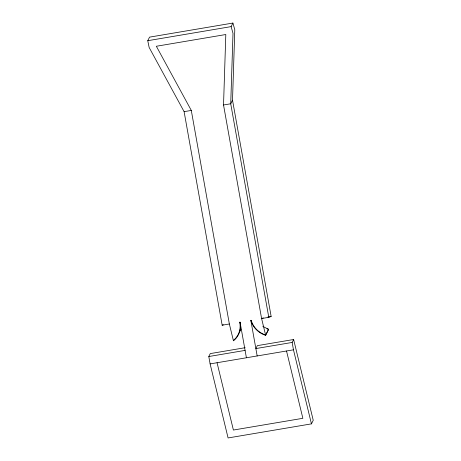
<?xml version="1.0" encoding="UTF-8"?>
<svg xmlns="http://www.w3.org/2000/svg" width="461" height="461" viewBox="0 0 461 461"><rect width="100%" height="100%" fill="white"/><g stroke="black" fill="none" stroke-linecap="round" stroke-linejoin="round"><path stroke-width="0.69" d="M262.782 326.175A21.12 19.639 26.7 0 0 267.052 328.48L268.671 329.419L265.68 335.366L261.594 318.539L223.533 104.987L225.809 34.523L156.342 46.261L191.298 110.433L229.359 323.985L233.445 340.812A21.218 19.725 26.7 0 0 240.06 322.176L239.714 322.233A20.849 19.385 26.7 0 1 234.499 339.423M263.375 317.911L261.594 318.539L268.786 317.324L271.154 316.488L232.523 100.204L234.793 29.74L232.914 23.05L149.554 37.134L147.762 40.701L149.151 47.477L184.106 111.648L222.167 325.201L229.359 323.985M268.786 317.324L230.725 103.771L233.001 33.307L231.122 26.617L232.914 23.05M232.523 100.204L230.725 103.771L223.533 104.987M293.628 339.515L292.153 342.448L255.861 348.579L257.336 345.646L293.628 339.515L313.238 420.299L311.446 423.866L228.086 437.95L210.112 363.902L208.798 356.532L210.268 353.599L245.171 347.703M268.59 329.079L265.599 335.032L264.061 334.427A21.102 19.621 26.7 0 1 251.176 320.297L250.83 320.355L257.175 355.95M233.358 340.477L234.499 339.423M222.167 325.201L223.349 324.78M147.762 40.701L231.122 26.617M184.106 111.648L191.298 110.433M267.887 317.041L271.154 316.488M239.714 322.233L240.06 322.176L246.405 357.771M208.798 356.532L245.091 350.4M210.112 363.902L293.467 349.818L311.446 423.866M286.523 350.988L302.865 418.306L233.399 430.044L217.056 362.726M292.153 342.448L293.467 349.818M265.68 335.366A21.471 19.967 26.7 0 1 250.83 320.355M268.671 329.419A21.471 19.967 26.7 0 1 266.931 328.791M240.959 329.667A21.218 19.725 26.7 0 1 240.02 331.113"/></g></svg>
